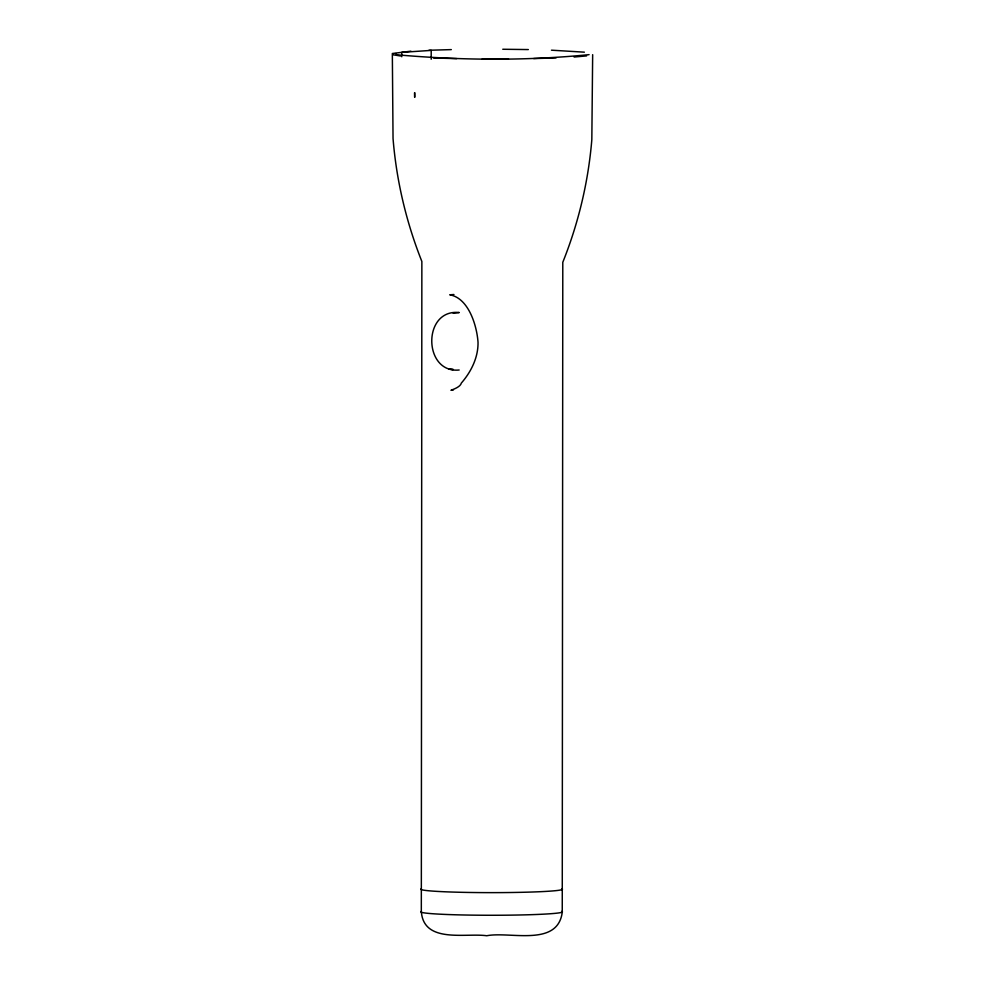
<?xml version="1.0" encoding="UTF-8"?>
<svg xmlns="http://www.w3.org/2000/svg" width="985" height="985" viewBox="0 0 985 985"><rect width="100%" height="100%" fill="white"/><g stroke="black" fill="none" stroke-linecap="round" stroke-linejoin="round"><path stroke-width="1.48" d="M401.769 56.773L401.769 52.34L431.208 50.395L431.196 59.248M592.662 54.667L591.825 139.611C588.377 181.659 578.49 223.127 562.792 262.269L562.25 912.245C557.695 947.41 509.774 931.157 486.75 935.75C465.757 932.758 423.538 943.901 421.321 911.42L421.863 261.456C406.251 222.179 396.413 180.6 393.04 138.466L392.338 53.51L410.893 51.171M589.079 54.655C525.362 60.959 460.438 60.417 396.647 54.766L395.921 53.535M453.186 313.304L459.219 312.541C422.196 308.662 423.07 373.709 459.17 370.003M574.107 57.019L586.592 55.911M453.937 294.515L449.776 294.798C468.7 298.123 476.925 325.801 478.033 342.398C478.242 357.617 471.113 371.837 461.325 383.103C460.02 388.73 445.171 391.377 453.432 389.888M428.931 50.26L451.315 49.607M533.685 58.571L556.069 57.93M482.244 58.94L508.506 58.915M502.756 49.25L528.329 49.57M433.535 57.992L456.671 58.62M551.465 50.186L584.376 52.168M393.101 54.791L400.624 56.01M561.721 911.347A70.834 3.435 0 0 1 493.83 915.262A70.834 3.435 0 0 1 421.321 911.42M561.745 888.716A70.834 3.435 0 0 1 493.842 892.632A70.834 3.435 0 0 1 421.334 888.802M414.636 92.725L414.673 97.195L414.636 92.725M453.174 369.486L448.667 369.104L453.125 369.486"/></g></svg>
